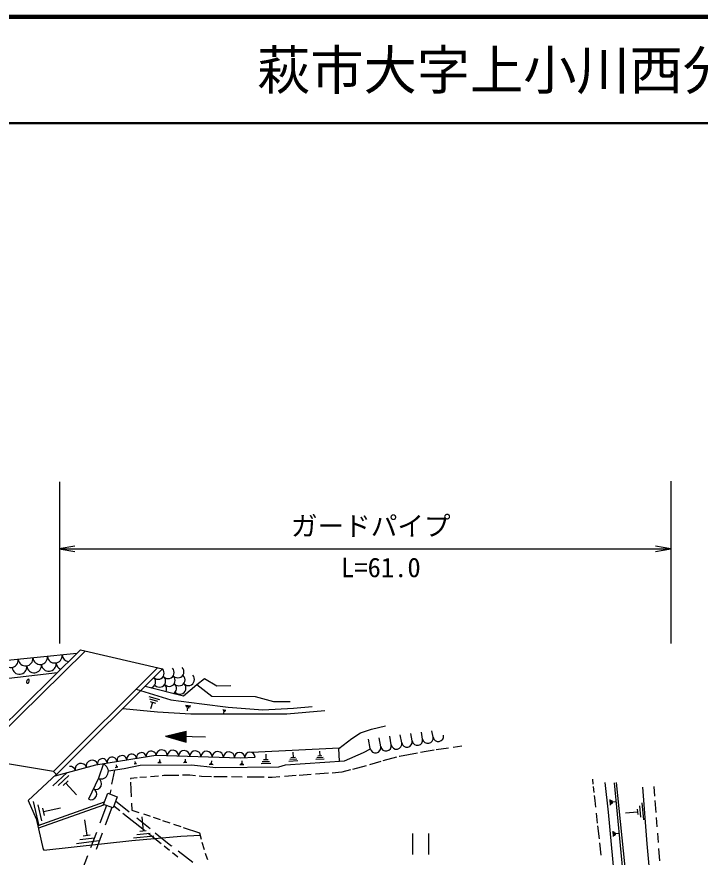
# Model space of a CAD drawing. Units: millimetres, scale not verified. Extents: x 40000 to 680000, y 20000 to 380000.
# Drawn here: x 382448 to 446654, y 301066 to 380000 of the extents above; entities that cross this region are included whole.
import ezdxf
from ezdxf.enums import TextEntityAlignment as Align

# ---------------------------------------------------------------- set-up
doc = ezdxf.new("R2010")
doc.units = ezdxf.units.MM
doc.header["$LTSCALE"] = 1000
for name, color, linetype, lineweight in [('M-BGD', 7, 'Continuous', 25), ('M-STR-STR3', 7, 'Continuous', 25), ('M-TTL', 2, 'Continuous', 140), ('M-TTL-LINE', 7, 'Continuous', 50)]:
    doc.layers.add(name, color=color, linetype=linetype, lineweight=lineweight)
doc.layers.add('M-TTL-TXT', color=7, linetype='Continuous')
doc.styles.add('ＭＳ ゴシック', font='')
doc.styles.get('ＭＳ ゴシック').set_extended_font_data('MS Gothic')

# ---------------------------------------------------------------- blocks, each defined once
blk = doc.blocks.new('open_arrow')
at = {"color": 0, "linetype": 'Continuous', "lineweight": -2}
blk.add_lwpolyline([(7.5, 1.25), (0, 0), (7.5, -1.25)], dxfattribs=at)

msp = doc.modelspace()

# ---------------------------------------------------------------- linework, layer by layer
at = {"layer": 'M-BGD'}
for p, q in [((378318, 310589), (388422, 320538)), ((388422, 320538), (396151, 318767)), ((378599, 310304), (388884, 320432)), ((388077, 320199), (379833, 319374)), ((380120, 317711), (386257, 318407)), ((395691, 318873), (385901, 309119)), ((396151, 318767), (386183, 308836)), ((399347, 317294), (400070, 317857)), ((400070, 317857), (401235, 317174)), ((393656, 316845), (396925, 315853)), ((394509, 317131), (398101, 316209)), ((398101, 316209), (399347, 317294)), ((399352, 317299), (400773, 316189)), ((401235, 317174), (402561, 317194)), ((394862, 316168), (395842, 315868)), ((394922, 315938), (395662, 315708)), ((396925, 315853), (399829, 315463)), ((400773, 316189), (404831, 316149)), ((404831, 316149), (406579, 315687)), ((392401, 315031), (395677, 314717)), ((394982, 315698), (395482, 315548)), ((395052, 315028), (395232, 315628)), ((398292, 315358), (398812, 315288)), ((398342, 315248), (398732, 315198)), ((398392, 315138), (398652, 315098)), ((398482, 314808), (398522, 315118)), ((399829, 315463), (402294, 315171)), ((402294, 315171), (405570, 314912)), ((405570, 314912), (408441, 315058)), ((406579, 315687), (408146, 315687)), ((408441, 315058), (410193, 315220)), ((395677, 314717), (398807, 314523)), ((398807, 314523), (402683, 314523)), ((401792, 314928), (402102, 314888)), ((401822, 314858), (402062, 314838)), ((401852, 314788), (402012, 314778)), ((401912, 314598), (401932, 314788)), ((402683, 314523), (407809, 314523)), ((407809, 314523), (411393, 314847)), ((415767, 313092), (417084, 313407)), ((396429, 312430), (398375, 312893)), ((397074, 312237), (397084, 312585)), ((397124, 312222), (397134, 312597)), ((397173, 312208), (397185, 312609)), ((397223, 312193), (397235, 312621)), ((397273, 312178), (397285, 312633)), ((397322, 312163), (397336, 312645)), ((397372, 312149), (397386, 312657)), ((397421, 312134), (397436, 312669)), ((397471, 312119), (397487, 312681)), ((397521, 312104), (397537, 312693)), ((397570, 312089), (397587, 312705)), ((397620, 312075), (397638, 312717)), ((397669, 312060), (397688, 312729)), ((397719, 312045), (397739, 312741)), ((397769, 312030), (397789, 312753)), ((397818, 312015), (397839, 312765)), ((397868, 312001), (397890, 312777)), ((397917, 311986), (397940, 312789)), ((397967, 311971), (397990, 312801)), ((398017, 311956), (398041, 312813)), ((398066, 311941), (398091, 312825)), ((398116, 311927), (398141, 312837)), ((398165, 311912), (398192, 312849)), ((398215, 311897), (398242, 312861)), ((398265, 311882), (398292, 312873)), ((398314, 311867), (398343, 312885)), ((398346, 311858), (398375, 312893)), ((413938, 312227), (414725, 312738)), ((414725, 312738), (415767, 313092)), ((419595, 311984), (419467, 312686)), ((420579, 312164), (420460, 312817)), ((421563, 312343), (421452, 312948)), ((400173, 312324), (396429, 312430)), ((396429, 312430), (398346, 311858)), ((396479, 312415), (396480, 312442)), ((396528, 312400), (396530, 312454)), ((396578, 312385), (396580, 312466)), ((396628, 312370), (396631, 312478)), ((396677, 312356), (396681, 312490)), ((396727, 312341), (396731, 312502)), ((396776, 312326), (396782, 312514)), ((396826, 312311), (396832, 312526)), ((396876, 312296), (396882, 312538)), ((396925, 312282), (396933, 312550)), ((396975, 312267), (396983, 312561)), ((397024, 312252), (397034, 312573)), ((412700, 311283), (413938, 312227)), ((415660, 311268), (415497, 312161)), ((416643, 311447), (416490, 312292)), ((417627, 311626), (417482, 312423)), ((418611, 311805), (418475, 312554)), ((412722, 311300), (404543, 310890)), ((410882, 311038), (410922, 310578)), ((412768, 310084), (412700, 311283)), ((415017, 310893), (415668, 311229)), ((421652, 311107), (420898, 310990)), ((423003, 311316), (421843, 311137)), ((424244, 311508), (423438, 311384)), ((385901, 309119), (378599, 310304)), ((389871, 309749), (394118, 310418)), ((394118, 310418), (395495, 310634)), ((395495, 310634), (403419, 310398)), ((395862, 310228), (395872, 310018)), ((398262, 310258), (398262, 310038)), ((403419, 310398), (404835, 310457)), ((406072, 310218), (405622, 310208)), ((405842, 310748), (405852, 310218)), ((408742, 310278), (408102, 310228)), ((408622, 310438), (408192, 310408)), ((408372, 310928), (408412, 310428)), ((411332, 310288), (410542, 310228)), ((411222, 310438), (410632, 310398)), ((411112, 310588), (410722, 310558)), ((413226, 310116), (415017, 310893)), ((418135, 310455), (416851, 310101)), ((418395, 310526), (418382, 310523)), ((420090, 310841), (418395, 310526)), ((420898, 310990), (420380, 310894)), ((386064, 308717), (389871, 309749)), ((390581, 309861), (390133, 308476)), ((391952, 309508), (391702, 309468)), ((391902, 309538), (391742, 309518)), ((391852, 309568), (391782, 309558)), ((391792, 309738), (391822, 309568)), ((392540, 309393), (394050, 309706)), ((393702, 309838), (393462, 309788)), ((393652, 309868), (393502, 309838)), ((393532, 310048), (393572, 309888)), ((393602, 309888), (393532, 309878)), ((394050, 309706), (398863, 309749)), ((396012, 309928), (395712, 309918)), ((395962, 309978), (395772, 309968)), ((395912, 310018), (395822, 310018)), ((398422, 309948), (398112, 309938)), ((398372, 309998), (398162, 309988)), ((398312, 310038), (398212, 310038)), ((398863, 309749), (401140, 309501)), ((400892, 309728), (400512, 309768)), ((400832, 309798), (400582, 309818)), ((400772, 309858), (400652, 309868)), ((400742, 310128), (400712, 309868)), ((401140, 309501), (407054, 309566)), ((403782, 309728), (403392, 309728)), ((403712, 309788), (403462, 309788)), ((403642, 309838), (403532, 309838)), ((403582, 310108), (403592, 309838)), ((406302, 309858), (405402, 309848)), ((406192, 310038), (405512, 310028)), ((407054, 309566), (407690, 309728)), ((407690, 309728), (413226, 310116)), ((408852, 310108), (408012, 310048)), ((415257, 309662), (414001, 309316)), ((416656, 310047), (415576, 309750)), ((386169, 308850), (383519, 306390)), ((385842, 307768), (387193, 309023)), ((386183, 308836), (385901, 309119)), ((386332, 307788), (387342, 308728)), ((391051, 309164), (392540, 309393)), ((391618, 309251), (391351, 307912)), ((395746, 308690), (395017, 308627)), ((396273, 308735), (396104, 308721)), ((397661, 308754), (396273, 308735)), ((398690, 308767), (398029, 308759)), ((399237, 308704), (398690, 308767)), ((399813, 308638), (399593, 308663)), ((400733, 308627), (399813, 308638)), ((408709, 308727), (407590, 308646)), ((410099, 308828), (408983, 308747)), ((411725, 308946), (410517, 308858)), ((412989, 309037), (412087, 308972)), ((413792, 309258), (412989, 309037)), ((386812, 307808), (387282, 308238)), ((388052, 306938), (387052, 308028)), ((390133, 308476), (389184, 306523)), ((393754, 308519), (393122, 308465)), ((393122, 308465), (393126, 308391)), ((393139, 308101), (393203, 306750)), ((394648, 308596), (394013, 308541)), ((402218, 308610), (400947, 308625)), ((403624, 308594), (402611, 308606)), ((405673, 308571), (404100, 308589)), ((406438, 308562), (406078, 308566)), ((407153, 308614), (406438, 308562)), ((436608, 307924), (436556, 308379)), ((437710, 308089), (438007, 305280)), ((438569, 308056), (440287, 289967)), ((438767, 308089), (440585, 289967)), ((390608, 306004), (391010, 307089)), ((391010, 307089), (391874, 306747)), ((391283, 307401), (391185, 307019)), ((436699, 307131), (436634, 307698)), ((441678, 302325), (441275, 307654)), ((442303, 307692), (442371, 306783)), ((383519, 306390), (384281, 304683)), ((384543, 304010), (384013, 306300)), ((391874, 306747), (391492, 305703)), ((391733, 306363), (393008, 305336)), ((436783, 306393), (436731, 306849)), ((436853, 305765), (436783, 306393)), ((438232, 305968), (438182, 306478)), ((438332, 306048), (438292, 306428)), ((438422, 306118), (438392, 306378)), ((438712, 306278), (438412, 306248)), ((442400, 306386), (442484, 305259)), ((390661, 306236), (384430, 304025)), ((384793, 304490), (384453, 305980)), ((390589, 305951), (384485, 303785)), ((385043, 304970), (384883, 305660)), ((386563, 305680), (384963, 305320)), ((390874, 305913), (390255, 304273)), ((391492, 305703), (390608, 306004)), ((391388, 305738), (390763, 304068)), ((391558, 305884), (392113, 305443)), ((393232, 306134), (393263, 305487)), ((393263, 305487), (393898, 305278)), ((440742, 305578), (440782, 305088)), ((440962, 305878), (441052, 304828)), ((441182, 306178), (441312, 304568)), ((384274, 304710), (384939, 301790)), ((392419, 305200), (394431, 303604)), ((393720, 304763), (394967, 303758)), ((394192, 304858), (394312, 303518)), ((394342, 305132), (394903, 304947)), ((394903, 304947), (394979, 304922)), ((395274, 304821), (395916, 304603)), ((437021, 304259), (436915, 305204)), ((438007, 305280), (438767, 296953)), ((439632, 305248), (440762, 305338)), ((442518, 304802), (442585, 303907)), ((388822, 304568), (389012, 303088)), ((396150, 304523), (396839, 304289)), ((397174, 304175), (397854, 303943)), ((437186, 302782), (437050, 303996)), ((389332, 303128), (388692, 303048)), ((389921, 303389), (389371, 301930)), ((390483, 303321), (389912, 301797)), ((394962, 303288), (393722, 303168)), ((394602, 303538), (394022, 303488)), ((394779, 303327), (396006, 302354)), ((395451, 303367), (396930, 302176)), ((397866, 303056), (399683, 303137)), ((398074, 303868), (399597, 303350)), ((399597, 303350), (399768, 302756)), ((419626, 303305), (419626, 301305)), ((421126, 303305), (421126, 301305)), ((438512, 303008), (438462, 303498)), ((438602, 303078), (438572, 303448)), ((438692, 303148), (438672, 303388)), ((438972, 303298), (438682, 303268)), ((442629, 303313), (442694, 302441)), ((384972, 301726), (393260, 302634)), ((390142, 302598), (388042, 302328)), ((389742, 302868), (388372, 302688)), ((393260, 302634), (397866, 303056)), ((395322, 303028), (393412, 302848)), ((399847, 302481), (400047, 301784)), ((437357, 301247), (437225, 302430)), ((442141, 297206), (441678, 302325)), ((384903, 301952), (384972, 301726)), ((396298, 302122), (396782, 301738)), ((396930, 302176), (397002, 302120)), ((397596, 301659), (398975, 300588)), ((442736, 301878), (442822, 300735)), ((389091, 301189), (388443, 299472)), ((397076, 301505), (397580, 301104)), ((400146, 301438), (400201, 301246)), ((400201, 301246), (400374, 300836))]:
    msp.add_line(p, q, dxfattribs=at)
for centre, radius, start, end in [((383268, 319718), 690, 185.71324, 5.71324), ((384642, 319855), 690, 185.71324, 5.71324), ((386016, 319993), 690, 185.71324, 5.71324), ((387390, 320130), 690, 185.71324, 263.40849), ((381894, 319580), 690, 185.71324, 5.71324), ((382699, 318941), 690, 185.71324, 5.71324), ((384073, 319078), 690, 185.71324, 5.71324), ((385447, 319216), 690, 185.71324, 5.71324), ((386821, 319353), 690, 185.71324, 248.34874), ((395725, 318342), 570, 224.89407, 44.89407), ((396662, 318411), 570, 224.89407, 44.89407), ((397585, 318482), 570, 224.89407, 44.89407), ((397686, 317730), 570, 224.89407, 44.89407), ((398572, 317753), 570, 224.89407, 44.89407), ((394918, 317538), 570, 285.19892, 44.89407), ((395855, 317606), 570, 224.89407, 44.89407), ((396759, 317673), 570, 224.89407, 44.89407), ((396878, 316926), 570, 302.37596, 44.89407), ((397764, 316949), 570, 224.89407, 44.89407), ((395952, 316869), 570, 335.02038, 44.89407), ((418119, 311716), 500, 190.3199, 10.3199), ((419103, 311895), 500, 190.3199, 10.3199), ((420087, 312074), 500, 190.3199, 10.3199), ((421071, 312253), 500, 190.3199, 10.3199), ((422054, 312432), 500, 190.3199, 10.3199), ((395075, 310564), 464, 8.73078, 188.73078), ((396061, 310619), 527, 358.31981, 178.31981), ((397114, 310588), 527, 358.31981, 178.31981), ((398167, 310557), 527, 358.31981, 178.31981), ((399221, 310526), 527, 358.31981, 178.31981), ((400274, 310495), 527, 358.31981, 178.31981), ((416152, 311357), 500, 190.3199, 10.3199), ((417135, 311537), 500, 190.3199, 10.3199), ((390487, 309859), 464, 8.73078, 188.73078), ((391405, 310000), 464, 8.73078, 188.73078), ((392323, 310141), 464, 8.73078, 188.73078), ((393240, 310282), 464, 8.73078, 188.73078), ((394158, 310423), 464, 8.73078, 188.73078), ((401328, 310464), 527, 358.31981, 178.31981), ((402381, 310433), 527, 358.31981, 178.31981), ((403389, 310428), 482, 1.16914, 181.16914), ((404353, 310447), 482, 1.16914, 181.16914), ((387440, 309051), 538, 19.15753, 93.96306), ((388475, 309346), 538, 15.89749, 195.89749), ((389511, 309641), 538, 15.89749, 195.89749), ((390344, 309123), 708, 250.87477, 70.87477), ((389880, 307969), 538, 244.46257, 64.46257), ((389416, 306998), 538, 244.46257, 64.46257)]:
    msp.add_arc(centre, radius, start, end, dxfattribs=at)
msp.add_open_spline([(383355, 317441), (383281, 317545), (383484, 317813), (383564, 317777), (383603, 317759), (383613, 317669), (383606, 317588), (383599, 317498), (383571, 317419), (383501, 317399), (383452, 317386), (383383, 317401), (383355, 317441)], degree=3, knots=[0, 0, 0, 0, 1, 1, 1, 2, 2, 2, 3, 3, 3, 4, 4, 4, 4], dxfattribs=at)
at = {"layer": 'M-STR-STR3'}
for p, q in [((386489, 321131), (386489, 336316)), ((443938, 321131), (443938, 336393)), ((386442, 330033), (443909, 330033))]:
    msp.add_line(p, q, dxfattribs=at)
at = {"layer": 'M-TTL'}
msp.add_line((680000, 380000), (40000, 380000), dxfattribs=at)
at = {"layer": 'M-TTL-LINE'}
msp.add_line((40000, 370000), (680000, 370000), dxfattribs=at)

# ---------------------------------------------------------------- block references
at = {"layer": 'M-STR-STR3', "xscale": 193, "yscale": 193}
msp.add_blockref('open_arrow', (386442, 330033), dxfattribs=at)
at = {"layer": 'M-STR-STR3', "xscale": 193, "yscale": 193, "rotation": 180}
msp.add_blockref('open_arrow', (443909, 330033), dxfattribs=at)

# ---------------------------------------------------------------- texts
at = {"layer": 'M-STR-STR3', "style": 'ＭＳ ゴシック'}
for s, p in [('ガードパイプ ', (408203, 330708)), (' L=61.0', (411665, 326815))]:
    msp.add_text(s, height=1833, dxfattribs=at).set_placement(p, align=Align.BOTTOM_LEFT)
at = {"layer": 'M-TTL-TXT', "style": 'ＭＳ ゴシック'}
msp.add_text('萩市大字上小川西分', height=3666, dxfattribs=at).set_placement((405024, 375000), align=Align.MIDDLE_LEFT)

doc.saveas('drawing.dxf')
